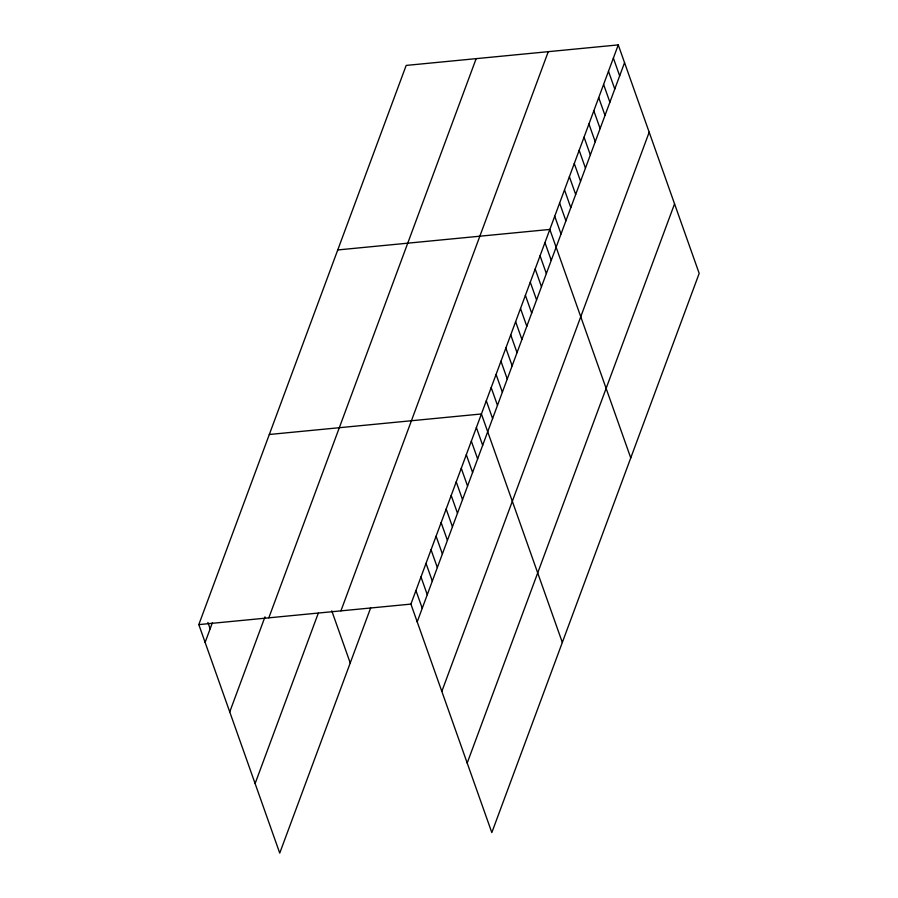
<?xml version="1.0" encoding="UTF-8"?>
<svg xmlns="http://www.w3.org/2000/svg" width="898" height="898" viewBox="0 0 898 898"><rect width="100%" height="100%" fill="white"/><g stroke="black" fill="none" stroke-linecap="round" stroke-linejoin="round"><path stroke-width="1.35" d="M370.672 607.856L279.738 853.1L198.817 624.604L406.177 65.419L618.262 44.9L699.183 273.396L491.823 832.581L410.914 604.096L618.262 44.9M205.114 642.384L212.444 622.628M229.742 711.923L264.989 616.859M268.816 617.835L476.165 58.639M255.111 783.561L318.285 613.188M340.926 610.865L548.274 51.669M417.2 621.865L624.559 62.669M441.827 691.404L649.187 132.208M467.196 763.053L674.555 203.857M337.749 249.947L549.834 229.439L630.755 457.924M269.321 434.486L481.407 413.967L562.328 642.463M198.817 624.604L410.914 604.096M613.379 58.078L619.676 75.859M608.485 71.268L614.782 89.037M603.602 84.446L609.899 102.215M598.719 97.624L605.005 115.393M593.825 110.802L600.122 128.582M588.942 123.991L595.228 141.761M584.048 137.169L590.345 154.939M579.165 150.348L585.462 168.117M574.282 163.526L580.568 181.306M569.388 176.715L575.685 194.484M564.505 189.893L570.791 207.663M559.611 203.071L565.908 220.841M554.728 216.25L561.026 234.03M544.951 242.617L551.249 260.386M540.068 255.795L546.354 273.564M535.174 268.973L541.472 286.754M530.291 282.163L536.577 299.932M525.397 295.341L531.695 313.11M520.514 308.519L526.812 326.288M515.62 321.697L521.918 339.478M510.738 334.887L517.035 352.656M505.855 348.065L512.141 365.834M500.961 361.243L507.258 379.012M496.078 374.421L502.364 392.202M491.184 387.61L497.481 405.38M486.301 400.789L492.598 418.558M476.378 427.549L482.675 445.318M471.338 441.131L477.635 458.9M466.309 454.714L472.595 472.483M461.269 468.285L467.566 486.065M456.229 481.867L462.526 499.647M451.2 495.449L457.486 513.218M446.16 509.031L452.457 526.8M441.131 522.614L447.417 540.383M436.091 536.196L442.388 553.965M431.051 549.767L437.348 567.547M426.022 563.349L432.308 581.129M420.982 576.931L427.28 594.701M415.942 590.514L422.24 608.283M331.766 610.82L350.231 662.971M207.898 622.449L210.154 628.802"/></g></svg>
